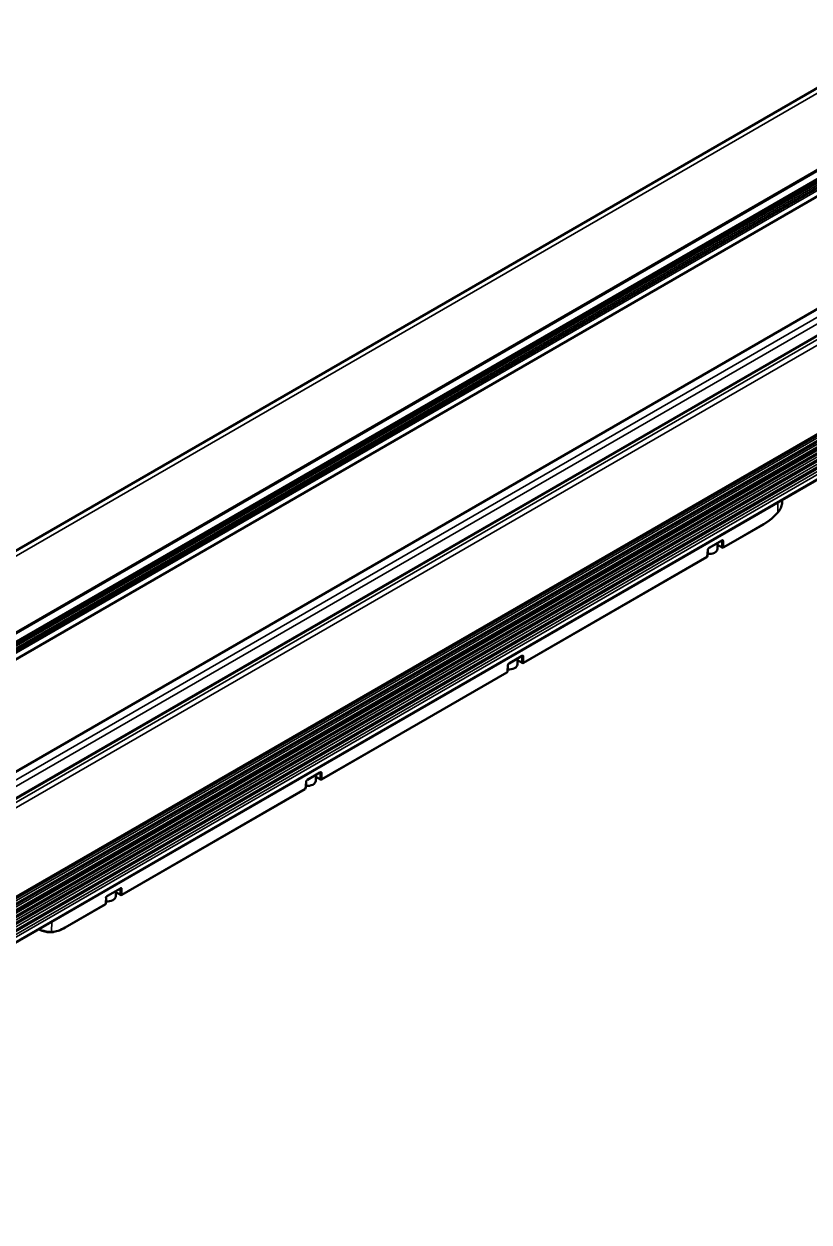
# Model space of a CAD drawing. Header units: millimetres. Extents: x 0 to 3000, y 0 to 3000.
# Drawn here: x 2189.9 to 2503.7, y 2067.8 to 2546.5 of the extents above; entities that cross this region are included whole.
import ezdxf

# ---------------------------------------------------------------- set-up
doc = ezdxf.new("R2010")
doc.units = ezdxf.units.MM
doc.layers.add('Visible (ANSI)', color=7, linetype='Continuous', lineweight=50)
doc.layers.add('Visible Narrow (ANSI)', color=7, linetype='Continuous', lineweight=35)

msp = doc.modelspace()

# ---------------------------------------------------------------- linework, layer by layer
at = {"layer": 'Visible (ANSI)'}
for p, q in [((2644.6578, 2600.406), (1938.9653, 2192.9742)), ((2648.3129, 2569.818), (1941.2062, 2161.5697)), ((2652.0034, 2567.0376), (1944.8966, 2158.7893)), ((2652.1069, 2567.753), (1945.0001, 2159.4944)), ((1949.7304, 2155.8426), (2653.5532, 2562.1948)), ((1989.7155, 2133.9666), (2696.8223, 2542.2149)), ((1994.3144, 2125.9514), (2701.4212, 2534.1997)), ((2701.5148, 2494.4718), (1994.5887, 2086.3278)), ((2702.895, 2495.5931), (1997.2024, 2088.1613)), ((1997.3616, 2088.3494), (2703.0542, 2495.7812)), ((2701.2087, 2491.7401), (1994.2076, 2083.5528)), ((2700.4164, 2486.3019), (1993.4663, 2078.1441)), ((2700.853, 2488.9618), (1993.8237, 2080.7582)), ((2700.2323, 2483.439), (1993.3212, 2075.3037)), ((2700.2323, 2480.4892), (1993.3212, 2072.3539)), ((1993.2097, 2067.7587), (2700.2269, 2475.9553)), ((2492.9252, 2355.3389), (2492.966, 2356.2931)), ((2485.4379, 2346.5211), (2469.4151, 2337.2703)), ((2463.0393, 2333.8414), (2463.2278, 2336.3554)), ((2463.7088, 2337.1277), (2468.6946, 2340.0063)), ((2467.0536, 2339.0588), (2467.0536, 2336.7103)), ((2468.9151, 2337.2703), (2467.0536, 2338.345)), ((2462.7907, 2333.4457), (2389.512, 2291.1382)), ((2383.8057, 2290.9956), (2388.7915, 2293.8742)), ((2383.1363, 2287.7093), (2383.3248, 2290.2233)), ((2387.1505, 2292.9268), (2387.1505, 2290.5782)), ((2389.012, 2291.1382), (2387.1505, 2292.213)), ((2382.8877, 2287.3137), (2308.9018, 2244.5979)), ((2303.1955, 2244.4553), (2308.1814, 2247.3339)), ((2306.5403, 2246.3865), (2306.5403, 2244.0379)), ((2308.4018, 2244.5979), (2306.5403, 2245.6727)), ((2302.2775, 2240.7734), (2228.9988, 2198.4659)), ((2302.5261, 2241.169), (2302.7146, 2243.683)), ((2222.623, 2195.0369), (2222.8121, 2197.5581)), ((2228.4712, 2201.0881), (2223.2824, 2198.0923)), ((2226.6373, 2200.0293), (2226.6373, 2197.9059)), ((2228.4988, 2198.4659), (2226.6373, 2199.5406)), ((2222.3744, 2194.6413), (2206.3516, 2185.3905))]:
    msp.add_line(p, q, dxfattribs=at)
for centre, start, end in [((2469.1651, 2337.7033), 240, 300), ((2462.5407, 2333.8787), 300, 355.712373), ((2389.262, 2291.5713), 240, 300), ((2382.6377, 2287.7467), 300, 355.712373), ((2302.0275, 2241.2064), 300, 355.712373), ((2308.6518, 2245.0309), 240, 300), ((2228.7488, 2198.8989), 240, 300), ((2222.1244, 2195.0743), 300, 355.712373)]:
    msp.add_arc(centre, 0.5, start, end, dxfattribs=at)
for centre, major_axis, ratio, start_param, end_param in [((2485.1879, 2346.9541), (0.25, -0.433), 0.57735027, 0, 0.0007255), ((2463.5536, 2336.7103), (3.5, 0), 0.57735027, 4.58363914, 6.28318531), ((2462.7292, 2336.3928), (0.4986, -0.0374), 0.5661326, 0, 0.00023247), ((2463.4588, 2337.5607), (0.25, -0.433), 0.57735027, 6.28280133, 6.28318531), ((2468.4446, 2340.4393), (0.25, -0.433), 0.57735027, 0, 0.00006525), ((2388.5415, 2294.3072), (0.25, -0.433), 0.57735027, 0, 0.00006525), ((2383.6505, 2290.5782), (3.5, 0), 0.57735027, 4.58363914, 6.28318531), ((2382.8262, 2290.2607), (0.4986, -0.0374), 0.5661326, 0, 0.00023256), ((2383.5557, 2291.4286), (0.25, -0.433), 0.57735027, 6.28280133, 6.28318531), ((2307.9314, 2247.7669), (0.25, -0.433), 0.57735027, 0, 0.00006525), ((2303.0403, 2244.0379), (3.5, 0), 0.57735027, 4.58363914, 6.28318531), ((2302.216, 2243.7204), (0.4986, -0.0374), 0.5661326, 0, 0.00023252), ((2302.9455, 2244.8883), (0.25, -0.433), 0.57735027, 6.28280133, 6.28318531), ((2223.1373, 2197.9059), (3.5, 0), 0.57735027, 4.58363914, 6.28318531)]:
    msp.add_ellipse(centre, major_axis=major_axis, ratio=ratio, start_param=start_param, end_param=end_param, dxfattribs=at)
for points, knots in [([(2492.9254, 2355.3417), (2492.8996, 2354.7308), (2492.7667, 2354.1005), (2492.3078, 2352.8572), (2491.9636, 2352.232), (2491.4162, 2351.5243), (2491.2957, 2351.3808), (2491.1692, 2351.2421)], [0, 0, 0, 0, 0.207967374, 0.207967374, 0.429239152, 0.429239152, 0.487375321, 0.487375321, 0.487375321, 0.487375321]), ([(2491.1682, 2351.2409), (2489.8671, 2349.8152), (2488.455, 2348.5551), (2486.5064, 2347.1731), (2485.9718, 2346.8293), (2485.4381, 2346.5212)], [0, 0, 0, 0, 0.600059513, 0.600059513, 0.824441132, 0.824441132, 0.824441132, 0.824441132]), ([(2463.7087, 2337.1276), (2463.6887, 2337.1161), (2463.6652, 2337.1004), (2463.6123, 2337.0595), (2463.5818, 2337.0325), (2463.5361, 2336.9861), (2463.5204, 2336.9692), (2463.4691, 2336.9101), (2463.434, 2336.8636), (2463.3702, 2336.7656), (2463.3409, 2336.7128), (2463.2918, 2336.6081), (2463.2715, 2336.5548), (2463.2431, 2336.4586), (2463.2342, 2336.414), (2463.2291, 2336.3697), (2463.2284, 2336.3624), (2463.2278, 2336.3554)], [0, 0, 0, 0, 0.012340315, 0.012340315, 0.026664009, 0.026664009, 0.034120081, 0.034120081, 0.051485867, 0.051485867, 0.069233867, 0.069233867, 0.087173599, 0.087173599, 0.104309667, 0.104309667, 0.107864633, 0.107864633, 0.107864633, 0.107864633]), ([(2468.7676, 2340.0374), (2468.7676, 2340.0374), (2468.7676, 2340.0374), (2468.7675, 2340.0374), (2468.7648, 2340.037), (2468.7506, 2340.0331), (2468.733, 2340.0268), (2468.7056, 2340.0125), (2468.7002, 2340.0095), (2468.6946, 2340.0063)], [0.0339125436, 0.0339125436, 0.0339125436, 0.0339125436, 0.0340923639, 0.0340923639, 0.0427363694, 0.0427363694, 0.057660433, 0.057660433, 0.0611016957, 0.0611016957, 0.0611016957, 0.0611016957]), ([(2388.8645, 2293.9053), (2388.8645, 2293.9053), (2388.8645, 2293.9053), (2388.8644, 2293.9053), (2388.8617, 2293.905), (2388.8475, 2293.901), (2388.83, 2293.8947), (2388.8026, 2293.8804), (2388.7972, 2293.8775), (2388.7916, 2293.8742)], [0.0339125436, 0.0339125436, 0.0339125436, 0.0339125436, 0.0340923638, 0.0340923638, 0.0427363694, 0.0427363694, 0.057660433, 0.057660433, 0.0611016957, 0.0611016957, 0.0611016957, 0.0611016957]), ([(2383.8056, 2290.9956), (2383.7857, 2290.9841), (2383.7621, 2290.9684), (2383.7092, 2290.9274), (2383.6787, 2290.9004), (2383.633, 2290.854), (2383.6173, 2290.8371), (2383.566, 2290.778), (2383.531, 2290.7315), (2383.4672, 2290.6336), (2383.4378, 2290.5808), (2383.3887, 2290.4761), (2383.3684, 2290.4227), (2383.3401, 2290.3266), (2383.3311, 2290.282), (2383.326, 2290.2376), (2383.3253, 2290.2303), (2383.3248, 2290.2234)], [0, 0, 0, 0, 0.012340315, 0.012340315, 0.026664009, 0.026664009, 0.03412008, 0.03412008, 0.051485866, 0.051485866, 0.069233866, 0.069233866, 0.087173598, 0.087173598, 0.104309666, 0.104309666, 0.107864633, 0.107864633, 0.107864633, 0.107864633]), ([(2308.2544, 2247.365), (2308.2544, 2247.365), (2308.2544, 2247.365), (2308.2542, 2247.365), (2308.2516, 2247.3647), (2308.2373, 2247.3607), (2308.2198, 2247.3544), (2308.1924, 2247.3401), (2308.187, 2247.3372), (2308.1814, 2247.3339)], [0.0339125436, 0.0339125436, 0.0339125436, 0.0339125436, 0.0340923638, 0.0340923638, 0.0427363694, 0.0427363694, 0.057660433, 0.057660433, 0.0611016957, 0.0611016957, 0.0611016957, 0.0611016957]), ([(2303.1954, 2244.4553), (2303.1755, 2244.4438), (2303.1519, 2244.4281), (2303.099, 2244.3871), (2303.0685, 2244.3601), (2303.0228, 2244.3137), (2303.0072, 2244.2968), (2302.9559, 2244.2377), (2302.9208, 2244.1912), (2302.857, 2244.0932), (2302.8276, 2244.0405), (2302.7785, 2243.9358), (2302.7583, 2243.8824), (2302.7299, 2243.7863), (2302.7209, 2243.7417), (2302.7158, 2243.6973), (2302.7151, 2243.69), (2302.7146, 2243.6831)], [0, 0, 0, 0, 0.012340315, 0.012340315, 0.026664009, 0.026664009, 0.034120079, 0.034120079, 0.051485866, 0.051485866, 0.069233865, 0.069233865, 0.087173598, 0.087173598, 0.104309666, 0.104309666, 0.107864633, 0.107864633, 0.107864633, 0.107864633]), ([(2223.2824, 2198.0923), (2223.2284, 2198.0611), (2223.1745, 2198.02), (2223.0683, 2197.9221), (2223.0167, 2197.8657), (2222.8589, 2197.6712), (2222.7662, 2197.522), (2222.6753, 2197.3724), (2222.6725, 2197.3679), (2222.6652, 2197.3557)], [-0.0910845436, -0.0910845436, -0.0910845436, -0.0910845436, -0.0700216606, -0.0700216606, -0.0482589473, -0.0482589473, 0, 0, 0.0042565393, 0.0042565393, 0.0042565393, 0.0042565393]), ([(2222.829, 2197.616), (2222.8273, 2197.6136), (2222.821, 2197.6024), (2222.8145, 2197.5779), (2222.8128, 2197.5682), (2222.8121, 2197.5581)], [0, 0, 0, 0, 0.017559697, 0.017559697, 0.0267228952, 0.0267228952, 0.0267228952, 0.0267228952]), ([(2229.0646, 2201.0504), (2229.0363, 2201.0667), (2229.0089, 2201.0824), (2228.9813, 2201.0964), (2228.9474, 2201.1135), (2228.9131, 2201.1281), (2228.8779, 2201.1393), (2228.8758, 2201.14), (2228.8737, 2201.1407), (2228.8716, 2201.1413), (2228.8242, 2201.1559), (2228.7748, 2201.1639), (2228.7243, 2201.163), (2228.7089, 2201.1628), (2228.6935, 2201.1617), (2228.6781, 2201.1599), (2228.6196, 2201.1529), (2228.5608, 2201.1349), (2228.5011, 2201.1044), (2228.4912, 2201.0993), (2228.4812, 2201.0939), (2228.4712, 2201.0881)], [0, 0, 0, 0, 0.14969973, 0.14969973, 0.14969973, 0.33333333, 0.33333333, 0.33333333, 0.34425598, 0.34425598, 0.34425598, 0.59144679, 0.59144679, 0.59144679, 0.66666667, 0.66666667, 0.66666667, 0.95247239, 0.95247239, 0.95247239, 1, 1, 1, 1]), ([(2200.5984, 2183.519), (2200.0572, 2183.4966), (2199.4397, 2183.5725), (2198.1292, 2183.8613), (2197.4186, 2184.0779), (2196.5585, 2184.3765), (2196.4262, 2184.4233), (2196.2934, 2184.4711)], [0, 0, 0, 0, 0.241308631, 0.241308631, 0.4800216, 0.4800216, 0.523026792, 0.523026792, 0.523026792, 0.523026792]), ([(2206.3516, 2185.3905), (2204.8616, 2184.5303), (2203.3525, 2183.9382), (2201.4842, 2183.5896), (2201.0382, 2183.5375), (2200.6029, 2183.5193)], [0, 0, 0, 0, 0.62657968, 0.62657968, 0.827047498, 0.827047498, 0.827047498, 0.827047498])]:
    msp.add_open_spline(points, degree=3, knots=knots, dxfattribs=at)
for points in [[(2491.1682, 2351.241), (2491.1682, 2351.241), (2491.1682, 2351.2409), (2491.1682, 2351.2409)], [(2195.721, 2184.6786), (2195.8881, 2184.6177), (2196.0554, 2184.5569), (2196.2228, 2184.4963)], [(2196.2229, 2184.4965), (2196.2464, 2184.488), (2196.2699, 2184.4795), (2196.2934, 2184.4711)]]:
    msp.add_open_spline(points, degree=3, dxfattribs=at)
at = {"layer": 'Visible Narrow (ANSI)'}
for p, q in [((1940.1747, 2191.552), (2645.8672, 2598.9838)), ((1942.0314, 2161.559), (2649.1382, 2569.8073)), ((1944.6773, 2160.0875), (2651.7841, 2568.3358)), ((1945.0001, 2159.0182), (2652.1069, 2567.2665)), ((1945.1627, 2158.4798), (2650.6927, 2565.8177)), ((1945.8698, 2158.0715), (2651.0462, 2565.2053)), ((2651.3998, 2564.593), (1946.5769, 2157.6633)), ((1946.9305, 2157.4591), (2651.7534, 2564.3888)), ((2652.1069, 2563.7765), (1947.6376, 2157.0509)), ((2697.0415, 2542.2064), (1989.9347, 2133.9581)), ((2699.6874, 2540.6227), (1992.5806, 2132.3744)), ((2700.8935, 2538.6587), (1993.7867, 2130.4104)), ((2701.5203, 2534.4956), (1994.4135, 2126.2473)), ((2700.4929, 2533.6363), (1994.8003, 2126.2045)), ((1996.1443, 2125.4285), (2701.8368, 2532.8603)), ((2702.8795, 2531.2579), (1997.187, 2123.8261)), ((1994.6253, 2086.5937), (2701.7122, 2494.8305)), ((1993.9751, 2081.3021), (2701.0818, 2489.5504)), ((1994.0559, 2082.4484), (2700.7934, 2490.4835)), ((1994.2994, 2083.8511), (2701.4062, 2492.0993)), ((1994.3224, 2084.0431), (2701.4291, 2492.2914)), ((1994.4317, 2085.1844), (2701.1447, 2493.2054)), ((1993.3571, 2076.9374), (2700.0911, 2484.9705)), ((1993.5041, 2078.3881), (2700.6109, 2486.6364)), ((2700.6462, 2486.8933), (1993.5394, 2078.6451)), ((1993.6828, 2079.7321), (2700.4058, 2487.7588)), ((1993.9407, 2081.0488), (2701.0475, 2489.2971)), ((1993.3212, 2074.0363), (2700.0715, 2482.0788)), ((2700.4341, 2484.0846), (1993.3273, 2075.8363)), ((1993.3273, 2075.6367), (2700.4341, 2483.885)), ((2700.4341, 2481.1689), (1993.3273, 2072.9207)), ((1993.3273, 2072.6868), (2700.4341, 2480.9351)), ((1993.3212, 2071.0865), (2700.0715, 2479.1289)), ((2700.4341, 2478.2191), (1993.3273, 2069.9708)), ((1993.3273, 2068.1647), (2700.4341, 2476.413)), ((2491.2718, 2355.2451), (2201.0503, 2187.6856)), ((2491.1522, 2351.3599), (2491.2718, 2355.2451)), ((2469.5184, 2337.4851), (2485.5412, 2346.7358)), ((2463.0826, 2336.1745), (2462.8941, 2333.6605)), ((2463.8121, 2337.3425), (2468.798, 2340.221)), ((2467.0536, 2338.4933), (2468.812, 2337.4781)), ((2468.7743, 2339.8615), (2468.6091, 2339.9569)), ((2468.7743, 2339.8615), (2468.812, 2337.4781)), ((2469.5184, 2337.4851), (2469.4807, 2339.8685)), ((2389.6154, 2291.353), (2462.8941, 2333.6605)), ((2383.909, 2291.2104), (2388.8949, 2294.089)), ((2388.8712, 2293.7294), (2388.706, 2293.8248)), ((2388.8712, 2293.7294), (2388.9089, 2291.346)), ((2389.6154, 2291.353), (2389.5776, 2293.7364)), ((2383.1795, 2290.0424), (2382.991, 2287.5284)), ((2387.1505, 2292.3613), (2388.9089, 2291.346)), ((2309.0052, 2244.8127), (2382.991, 2287.5284)), ((2303.2988, 2244.6701), (2308.2847, 2247.5487)), ((2306.5403, 2245.821), (2308.2988, 2244.8057)), ((2308.261, 2247.1891), (2308.0958, 2247.2845)), ((2308.261, 2247.1891), (2308.2988, 2244.8057)), ((2309.0052, 2244.8127), (2308.9674, 2247.1961)), ((2229.1021, 2198.6806), (2302.3808, 2240.9881)), ((2302.5693, 2243.5021), (2302.3808, 2240.9881)), ((2222.6652, 2197.3557), (2222.4778, 2194.8561)), ((2226.6373, 2199.6889), (2228.3957, 2198.6737)), ((2228.3585, 2201.023), (2228.3957, 2198.6737)), ((2229.1021, 2198.6806), (2229.0646, 2201.0504)), ((2206.455, 2185.6053), (2222.4778, 2194.8561)), ((2201.0503, 2187.6856), (2200.9307, 2183.8004))]:
    msp.add_line(p, q, dxfattribs=at)
for centre, major_axis, ratio, start_param, end_param in [((2487.0419, 2357.6872), (-5.9819, 0), 0.57735027, 2.35619449, 2.52555057), ((2490.9185, 2355.4633), (-0.25, 0.433), 0.57735027, 3.89208423, 4.05591863), ((2485.1879, 2346.9541), (0.25, -0.433), 0.57735027, 0.0007255, 0.75050385), ((2462.7292, 2336.3928), (0.4986, -0.0374), 0.5661326, 5.54152444, 6.28318531), ((2463.4588, 2337.5607), (0.25, -0.433), 0.57735027, 0, 0.750514), ((2468.4446, 2340.4393), (0.25, -0.433), 0.57735027, 0.00006525, 0.75050965), ((2469.1273, 2340.0867), (-0.4999, -0.0079), 0.62652824, 0.77677112, 2.34571815), ((2469.1651, 2337.7033), (0.4999, 0.0079), 0.62652824, 3.91836324, 5.48733307), ((2469.1651, 2337.7033), (-0.25, -0.433), 0.57735027, 5.55014702, 6.28318531), ((2469.1651, 2337.7033), (0.25, -0.433), 0.57735027, 0, 0.75049158), ((2462.5407, 2333.8787), (0.25, -0.433), 0.57735027, 0, 0.75049158), ((2462.5407, 2333.8787), (0.4986, -0.0374), 0.5661326, 5.54150143, 6.28318531), ((2388.5415, 2294.3072), (0.25, -0.433), 0.57735027, 0.00006525, 0.75050965), ((2389.2243, 2293.9547), (-0.4999, -0.0079), 0.62652824, 0.77677111, 2.34571815), ((2382.8262, 2290.2607), (0.4986, -0.0374), 0.5661326, 5.54152444, 6.28318531), ((2383.5557, 2291.4286), (0.25, -0.433), 0.57735027, 0, 0.750514), ((2389.262, 2291.5713), (0.4999, 0.0079), 0.62652824, 3.91836324, 5.48733307), ((2389.262, 2291.5713), (-0.25, -0.433), 0.57735027, 5.55014702, 6.28318531), ((2389.262, 2291.5713), (0.25, -0.433), 0.57735027, 0, 0.75049158), ((2382.6377, 2287.7467), (0.25, -0.433), 0.57735027, 0, 0.75049158), ((2382.6377, 2287.7467), (0.4986, -0.0374), 0.5661326, 5.54150143, 6.28318531), ((2307.9314, 2247.7669), (0.25, -0.433), 0.57735027, 0.00006525, 0.75050965), ((2308.6141, 2247.4143), (-0.4999, -0.0079), 0.62652824, 0.77677112, 2.34571815), ((2302.0275, 2241.2064), (0.25, -0.433), 0.57735027, 0, 0.75049158), ((2302.0275, 2241.2064), (0.4986, -0.0374), 0.5661326, 5.54150143, 6.28318531), ((2302.216, 2243.7204), (0.4986, -0.0374), 0.5661326, 5.54152444, 6.28318531), ((2302.9455, 2244.8883), (0.25, -0.433), 0.57735027, 0, 0.750514), ((2308.6518, 2245.0309), (0.4999, 0.0079), 0.62652824, 3.91836324, 5.48733307), ((2308.6518, 2245.0309), (-0.25, -0.433), 0.57735027, 5.55014702, 6.28318531), ((2308.6518, 2245.0309), (0.25, -0.433), 0.57735027, 0, 0.75049158), ((2228.7488, 2198.8989), (0.4999, 0.0079), 0.62652824, 3.91836324, 5.48733307), ((2228.7488, 2198.8989), (-0.25, -0.433), 0.57735027, 5.55014702, 6.28318531), ((2228.7488, 2198.8989), (0.25, -0.433), 0.57735027, 0, 0.75049158), ((2222.1244, 2195.0743), (0.25, -0.433), 0.57735027, 0, 0.75049158), ((2222.1244, 2195.0743), (0.4986, -0.0374), 0.5661326, 5.54150143, 6.28318531), ((2196.8205, 2190.1278), (-5.9819, 0), 0.57735027, 2.18683841, 2.35619449), ((2207.1175, 2199.9436), (9.8449, 15.228), 0.54634596, 3.51012068, 3.95933009), ((2200.697, 2187.9039), (0.25, -0.433), 0.57735027, 0.75049158, 0.91432598), ((2206.1016, 2185.8235), (0.25, -0.433), 0.57735027, 6.28318475, 7.03367689)]:
    msp.add_ellipse(centre, major_axis=major_axis, ratio=ratio, start_param=start_param, end_param=end_param, dxfattribs=at)
for points, knots in [([(2491.1522, 2351.3598), (2491.5785, 2351.8184), (2491.9268, 2352.3028), (2492.1919, 2352.7903), (2492.457, 2353.2778), (2492.6433, 2353.7667), (2492.7662, 2354.261), (2492.8557, 2354.6207), (2492.9101, 2354.9831), (2492.9253, 2355.3389)], [0.000000001, 0.000000001, 0.000000001, 0.000000001, 0.2, 0.2, 0.2, 0.4, 0.4, 0.4, 0.545529948, 0.545529948, 0.545529948, 0.545529948]), ([(2491.1522, 2351.3598), (2490.7698, 2350.9408), (2490.3792, 2350.5373), (2489.9824, 2350.1516), (2489.6248, 2349.8039), (2489.2622, 2349.4706), (2488.8959, 2349.1527), (2488.5511, 2348.8534), (2488.203, 2348.5677), (2487.853, 2348.2966), (2487.491, 2348.0164), (2487.127, 2347.7517), (2486.762, 2347.5033), (2486.3556, 2347.2269), (2485.948, 2346.9707), (2485.5412, 2346.7358)], [0, 0, 0, 0, 0.21715363, 0.21715363, 0.21715363, 0.41291098, 0.41291098, 0.41291098, 0.59724564, 0.59724564, 0.59724564, 0.78781605, 0.78781605, 0.78781605, 1, 1, 1, 1]), ([(2491.1522, 2351.3598), (2491.157, 2351.3504), (2491.1711, 2351.32), (2491.1821, 2351.2778), (2491.1769, 2351.2523), (2491.1698, 2351.2427), (2491.1682, 2351.241)], [0.000081302, 0.000081302, 0.000081302, 0.000081302, 0.066069886, 0.22170758, 0.377345273, 0.417705974, 0.417705974, 0.417705974, 0.417705974]), ([(2463.8121, 2337.3424), (2463.7172, 2337.2858), (2463.5414, 2337.1472), (2463.3072, 2336.8482), (2463.1408, 2336.5058), (2463.0925, 2336.2857), (2463.0826, 2336.1745)], [0, 0, 0, 0, 0.25, 0.5, 0.75, 0.99998113, 0.99998113, 0.99998113, 0.99998113]), ([(2469.4807, 2339.8685), (2469.479, 2339.9731), (2469.4403, 2340.1427), (2469.2904, 2340.3028), (2469.0661, 2340.336), (2468.8928, 2340.2758), (2468.798, 2340.2211)], [0.000035716, 0.000035716, 0.000035716, 0.000035716, 0.25, 0.5, 0.75, 1, 1, 1, 1]), ([(2389.5776, 2293.7364), (2389.5759, 2293.841), (2389.5372, 2294.0106), (2389.3873, 2294.1708), (2389.163, 2294.2039), (2388.9897, 2294.1437), (2388.8949, 2294.089)], [0.000035716, 0.000035716, 0.000035716, 0.000035716, 0.25, 0.5, 0.75, 1, 1, 1, 1]), ([(2383.909, 2291.2104), (2383.8141, 2291.1537), (2383.6384, 2291.0151), (2383.4041, 2290.7162), (2383.2378, 2290.3738), (2383.1895, 2290.1536), (2383.1795, 2290.0424)], [0, 0, 0, 0, 0.25, 0.5, 0.75, 0.99998113, 0.99998113, 0.99998113, 0.99998113]), ([(2308.9674, 2247.1961), (2308.9658, 2247.3007), (2308.927, 2247.4703), (2308.7771, 2247.6305), (2308.5529, 2247.6636), (2308.3795, 2247.6034), (2308.2847, 2247.5487)], [0.000035716, 0.000035716, 0.000035716, 0.000035716, 0.25, 0.5, 0.75, 1, 1, 1, 1]), ([(2303.2988, 2244.6701), (2303.204, 2244.6134), (2303.0282, 2244.4748), (2302.794, 2244.1759), (2302.6276, 2243.8335), (2302.5793, 2243.6133), (2302.5693, 2243.5021)], [0, 0, 0, 0, 0.25, 0.5, 0.75, 0.99998113, 0.99998113, 0.99998113, 0.99998113]), ([(2228.3901, 2201.0413), (2228.4792, 2201.0011), (2228.5951, 2200.9774), (2228.711, 2200.9763), (2228.8415, 2200.975), (2228.972, 2201.0024), (2229.0646, 2201.0504)], [0.055526322, 0.055526322, 0.055526322, 0.055526322, 0.5, 0.5, 0.5, 1, 1, 1, 1]), ([(2195.7236, 2184.6801), (2195.8419, 2184.636), (2195.9602, 2184.5922), (2196.0781, 2184.5491), (2196.1265, 2184.5315), (2196.1747, 2184.5139), (2196.2229, 2184.4965)], [0.2815383349, 0.2815383349, 0.2815383349, 0.2815383349, 0.3289476977, 0.3289476977, 0.3289476977, 0.3483697522, 0.3483697522, 0.3483697522, 0.3483697522]), ([(2195.9406, 2184.8054), (2196.0527, 2184.7665), (2196.424, 2184.6394), (2197.0811, 2184.4253), (2197.9238, 2184.1803), (2198.766, 2183.9776), (2199.5699, 2183.8377), (2200.3077, 2183.7733), (2200.7336, 2183.7829), (2200.9307, 2183.8004)], [0.355774091, 0.355774091, 0.355774091, 0.355774091, 0.4, 0.5, 0.6, 0.7, 0.8, 0.9, 0.999999999, 0.999999999, 0.999999999, 0.999999999]), ([(2200.9307, 2183.8004), (2200.9142, 2183.755), (2200.8757, 2183.6813), (2200.8164, 2183.6153), (2200.7713, 2183.5793), (2200.7374, 2183.558), (2200.702, 2183.541), (2200.6561, 2183.5256), (2200.6206, 2183.52), (2200.5984, 2183.519)], [0.00003374, 0.00003374, 0.00003374, 0.00003374, 0.196619933, 0.348310021, 0.424155064, 0.500000108, 0.575845152, 0.651690196, 0.769748609, 0.769748609, 0.769748609, 0.769748609])]:
    msp.add_open_spline(points, degree=3, knots=knots, dxfattribs=at)
for points in [[(2468.7287, 2340.0238), (2468.7591, 2339.9853), (2468.7754, 2339.9289), (2468.7743, 2339.8615)], [(2388.8256, 2293.8917), (2388.856, 2293.8532), (2388.8723, 2293.7969), (2388.8712, 2293.7294)], [(2308.2155, 2247.3514), (2308.2459, 2247.3129), (2308.2621, 2247.2566), (2308.261, 2247.1891)], [(2222.6652, 2197.3557), (2222.7529, 2197.4115), (2222.8063, 2197.4854), (2222.812, 2197.5581)]]:
    msp.add_open_spline(points, degree=3, dxfattribs=at)

doc.saveas('drawing.dxf')
